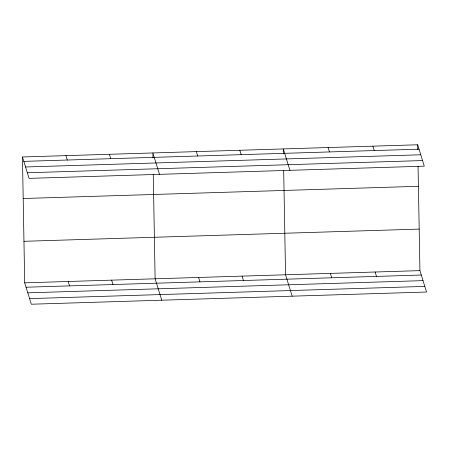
<?xml version="1.0" encoding="UTF-8"?>
<svg xmlns="http://www.w3.org/2000/svg" width="449" height="449" viewBox="0 0 449 449"><rect width="100%" height="100%" fill="white"/><g stroke="black" fill="none" stroke-linecap="round" stroke-linejoin="round"><path stroke-width="0.67" d="M22.45 156.976L417.677 144.78L424.299 166.169L29.073 178.371L22.45 156.976L24.701 282.831L31.323 304.22L426.55 292.024L419.927 270.629L418.064 166.237M23.808 161.371L419.04 149.175M25.548 166.983L420.775 154.782M27.338 172.764L422.565 160.562M23.191 198.509L418.423 186.307M23.96 241.298L419.186 229.097M24.701 282.831L419.927 270.629M26.059 287.225L421.285 275.024M27.799 292.832L423.025 280.631M29.583 298.613L424.816 286.411M372.883 146.161L374.247 150.555M375.134 272.01L376.498 276.404M328.096 147.541L329.454 151.942M330.341 273.396L331.704 277.791M289.925 170.317L283.302 148.928L283.386 153.771M292.17 296.172L285.553 274.777L283.684 170.384M239.828 150.269L241.186 154.664M242.073 276.118L243.437 280.513M196.348 151.61L197.712 156.005M198.598 277.46L199.962 281.854M159.496 174.347L152.873 152.952L152.963 157.795M161.747 300.196L155.124 278.801L153.261 174.408M109.399 154.293L110.763 158.688M111.649 280.142L113.013 284.537M65.924 155.635L67.288 160.029M68.175 281.484L69.533 285.878M417.677 144.78L417.766 149.624"/></g></svg>
